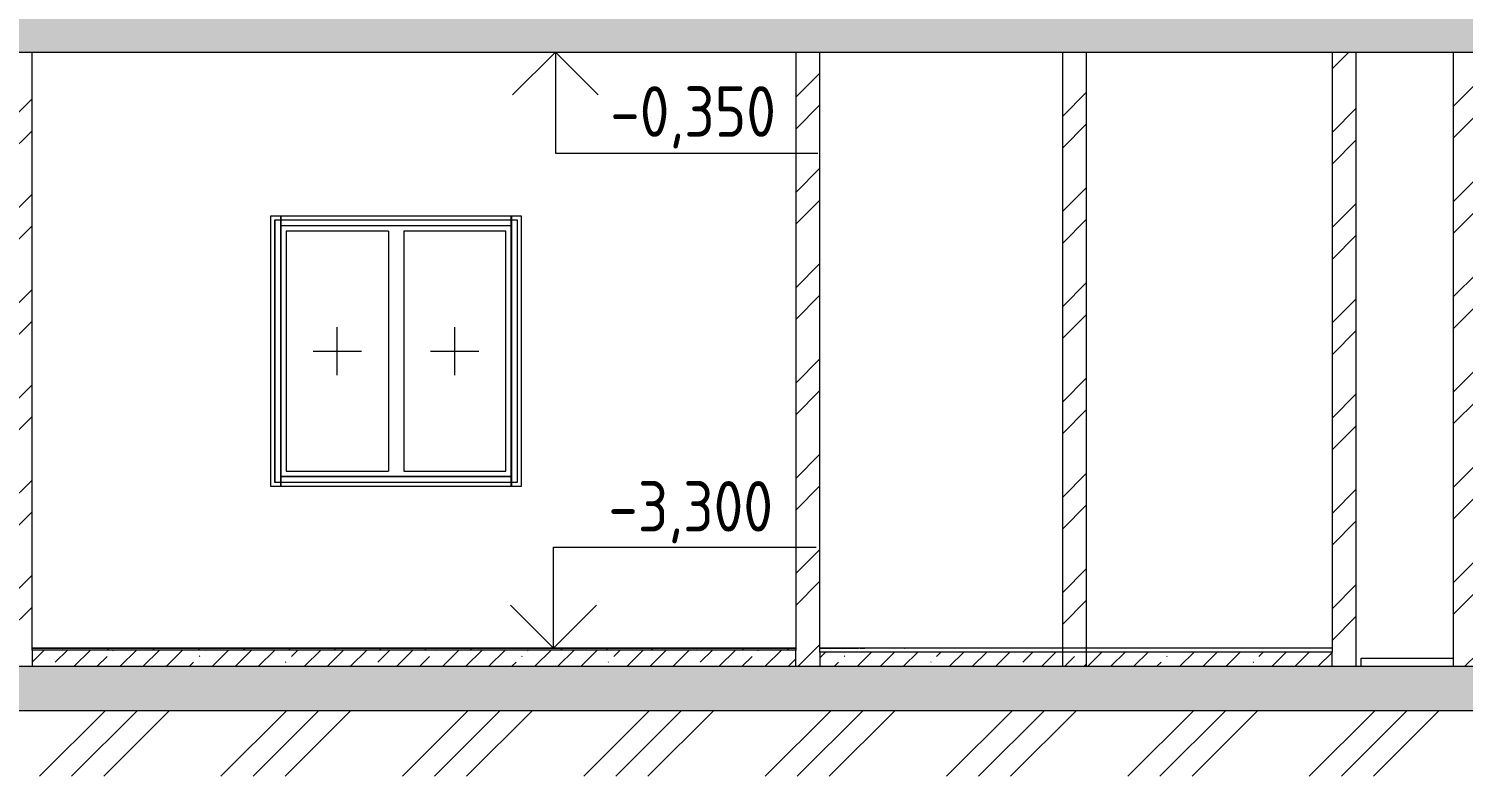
# Model space of a CAD drawing. Header units: millimetres. Extents: x -515342 to 330399, y -224905 to 507333.
# Drawn here: x 91848 to 98951, y 84097 to 87797 of the extents above; entities that cross this region are included whole.
import ezdxf

# ---------------------------------------------------------------- set-up
doc = ezdxf.new("R2010")
doc.units = ezdxf.units.MM
doc.linetypes.add('ASVP_Штриховая_ш2 п1', pattern=[3, 2, -1])
doc.layers.get('0').update_dxf_attribs({"lineweight": 0})
for name, color, linetype, lineweight in [('Аннотация', 7, 'Continuous', 0), ('Витраж', 7, 'Continuous', 0), ('Линии', 7, 'Continuous', 0), ('Окна', 7, 'Continuous', 0), ('Окна открывание', 7, 'Continuous', 0), ('Отметки', 7, 'Continuous', 0), ('Перекрытие', 7, 'Continuous', 0), ('Сантехника', 7, 'Continuous', 0), ('Стены внутренние', 7, 'Continuous', 0), ('Стены перегородки', 7, 'Continuous', 0), ('Узлы', 7, 'Continuous', 0)]:
    doc.layers.add(name, color=color, linetype=linetype, lineweight=lineweight)
doc.styles.add('GOST Common_1', font='', dxfattribs={"width": 0.9, "height": 250})
doc.styles.get('GOST Common_1').set_extended_font_data('GOST Common')
pattern_1 = [(45, (136801.12, 95610.5), (-224.5064, 224.5064), []), (45, (137025.63, 95610.5), (-224.5064, 224.5064), [396.875, -79.375, 3.353, -76.022])]
pattern_2 = [(45, (136801.12, 95610.5), (-235.7317, 235.7317), []), (45, (136958.28, 95610.5), (-235.7317, 235.7317), [])]
pattern_3 = [(45, (136801.12, 95610.5), (-114.04925, 114.04925), []), (45, (136915.17, 95610.5), (-114.04925, 114.04925), [201.613, -40.323, 3.353, -36.97])]

# ---------------------------------------------------------------- blocks, each defined once
blk = doc.blocks.new('Окно_ПВХ_2Створки - АР_Окно_ОП_1200_h_х1300_2ст-V106-О_АР_П_Разрез 1-1')
at = {"layer": 'Окна открывание'}
h = blk.add_hatch(dxfattribs=at)
h.set_pattern_fill('FP_5', color=256, style=0, pattern_type=2)
h.set_pattern_definition([(236.31, (49717.4, 8823.7), (-1777.9963, -3556.002), [641.07, -5769.6]), (236.31, (49752.95, 8717), (-1777.9963, -3556.002), [384.64, -6026.03]), (236.31, (49539.6, 8717), (-1777.9963, -3556.002), [384.64, -6026.03])])
h.paths.add_polyline_path([(4972.4, -2424), (5478.4, -2424), (5478.4, -1236), (4972.4, -1236)])
at = {"layer": 'Окна', "color": 253, "true_color": 0xaaaaaa}
for p, q in [((4916.4, -1180), (4945.4, -1180)), ((4916.4, -1180), (4916.4, -2480)), ((4916.4, -2480), (4916.4, -1180)), ((4916.4, -1180), (4945.4, -1180)), ((4946.4, -1180), (6086.4, -1180)), ((4946.4, -1180), (6086.4, -1180)), ((6087.4, -1180), (6116.4, -1180)), ((6087.4, -1180), (6116.4, -1180)), ((6116.4, -1180), (6116.4, -2480)), ((6116.4, -1180), (6116.4, -2480)), ((5478.4, -1236), (4972.4, -1236)), ((4972.4, -1236), (4972.4, -2424)), ((5478.4, -1236), (5478.4, -2424)), ((5554.4, -1236), (5554.4, -2424)), ((6060.4, -1236), (5554.4, -1236)), ((6060.4, -2424), (6060.4, -1236)), ((4945.4, -2480), (4916.4, -2480)), ((4945.4, -2480), (4916.4, -2480)), ((6086.4, -2480), (4946.4, -2480)), ((6086.4, -2480), (4946.4, -2480)), ((4972.4, -2424), (5478.4, -2424)), ((5554.4, -2424), (6060.4, -2424)), ((6116.4, -2480), (6087.4, -2480)), ((6116.4, -2480), (6087.4, -2480))]:
    blk.add_line(p, q, dxfattribs=at)
at = {"layer": 'Окна открывание', "linetype": 'ASVP_Штриховая_ш2 п1'}
for p, q in [((5225.4, -1950), (5225.4, -1710)), ((5807.4, -1950), (5807.4, -1710)), ((5105.4, -1830), (5345.4, -1830)), ((5687.4, -1830), (5927.4, -1830))]:
    blk.add_line(p, q, dxfattribs=at)
blk = doc.blocks.new('Прямоугольный импост - АР_Откос_Металлический_50х330 Серый Правый-10167311-О_АР_П_Разрез 1-1')
at = {"layer": 'Витраж'}
for p, q in [((45486.4, -1210), (45486.4, -1209)), ((45486.4, -1209), (46626.4, -1209)), ((46626.4, -1210), (45486.4, -1210)), ((46626.4, -1209), (46626.4, -1210))]:
    blk.add_line(p, q, dxfattribs=at)
blk = doc.blocks.new('Прямоугольный импост - АР_Откос_Металлический_50х370 Серый Левый-10167312-О_АР_П_Разрез 1-1')
at = {"layer": 'Витраж'}
for p, q in [((45486.4, -2451), (45486.4, -2450)), ((45486.4, -2450), (46626.4, -2450)), ((46626.4, -2451), (45486.4, -2451)), ((46626.4, -2450), (46626.4, -2451))]:
    blk.add_line(p, q, dxfattribs=at)
blk = doc.blocks.new('Прямоугольный импост - АР_Откос_Металлический_50х330 Серый Правый-10167068-О_АР_П_Разрез 1-1')
at = {"layer": 'Витраж'}
for p, q in [((46626.4, -2500), (46626.4, -1160)), ((46627.4, -1160), (46627.4, -2500))]:
    blk.add_line(p, q, dxfattribs=at)
blk = doc.blocks.new('Прямоугольный импост - АР_Откос_Металлический_50х370 Серый Левый-10167069-О_АР_П_Разрез 1-1')
at = {"layer": 'Витраж'}
for p, q in [((45485.4, -2500), (45485.4, -1160)), ((45486.4, -1160), (45486.4, -2500))]:
    blk.add_line(p, q, dxfattribs=at)
blk = doc.blocks.new('СД_Люблино_Фасады_rvt-1-О_АР_П_Разрез 1-1')
at = {"layer": 'Стены внутренние'}
for p, q in [((4896.4, -1160), (6136.4, -1160)), ((4896.4, -2500), (4896.4, -1160)), ((6136.4, -1160), (6136.4, -2500)), ((6136.4, -2500), (4896.4, -2500))]:
    blk.add_line(p, q, dxfattribs=at)
at = {"layer": 'Витраж', "lineweight": 9}
for name in ['Прямоугольный импост - АР_Откос_Металлический_50х370 Серый Левый-10167069-О_АР_П_Разрез 1-1', 'Прямоугольный импост - АР_Откос_Металлический_50х330 Серый Правый-10167068-О_АР_П_Разрез 1-1', 'Прямоугольный импост - АР_Откос_Металлический_50х330 Серый Правый-10167311-О_АР_П_Разрез 1-1', 'Прямоугольный импост - АР_Откос_Металлический_50х370 Серый Левый-10167312-О_АР_П_Разрез 1-1']:
    blk.add_blockref(name, (-40540, 0), dxfattribs=at)
at = {"layer": 'Окна', "lineweight": 9}
blk.add_blockref('Окно_ПВХ_2Створки - АР_Окно_ОП_1200_h_х1300_2ст-V106-О_АР_П_Разрез 1-1', (0, 0), dxfattribs=at)
blk = doc.blocks.new('2D_Раковина - АР_Сантехнические приборы_Раковина 550х420-10122810-О_АР_П_Разрез 1-1')
at = {"layer": 'Сантехника'}
for p, q in [((7615, -3300), (7760, -3300)), ((7690, -3300), (7690, -3300)), ((7714.6, -3300), (7714.6, -3300)), ((7781, -3300), (7714.6, -3300)), ((7714.6, -3300), (7781, -3300)), ((7796.9, -3300), (7715.6, -3300)), ((7715.6, -3300), (7796.9, -3300)), ((7716.8, -3300), (7716.8, -3300)), ((8033, -3300), (7760, -3300)), ((7982.7, -3300), (7760, -3300)), ((7796.9, -3300), (7805.5, -3300)), ((7805.5, -3300), (7796.9, -3300)), ((7805.6, -3300), (7805.6, -3300)), ((7825, -3300), (7813.4, -3300)), ((7813.4, -3300), (7836.6, -3300)), ((7836.6, -3300), (7825, -3300)), ((7981.6, -3300), (7982.7, -3300)), ((8032.2, -3300), (8033, -3300))]:
    blk.add_line(p, q, dxfattribs=at)
blk = doc.blocks.new('Высотные отметки - Стрелка вниз-5092-О_АР_П_Разрез 1-1')
at = {"layer": 'Аннотация'}
for p, q in [((6005.2, -350), (6605.2, -350)), ((6305.2, -350), (6093.1, -562.1)), ((6305.2, -350), (6305.2, -850)), ((6305.2, -350), (6517.3, -562.1)), ((6305.2, -850), (7605.2, -850))]:
    blk.add_line(p, q, dxfattribs=at)
blk = doc.blocks.new('Высотные отметки - Стрелка вверх-5091-О_АР_П_Разрез 1-1')
at = {"layer": 'Аннотация'}
for p, q in [((-1085.5, 1260), (-2385.5, 1260)), ((-1085.5, 760), (-1085.5, 1260)), ((-1085.5, 760), (-1297.6, 972.1)), ((-1085.5, 760), (-873.4, 972.1)), ((-785.5, 760), (-1385.5, 760))]:
    blk.add_line(p, q, dxfattribs=at)

msp = doc.modelspace()

# ---------------------------------------------------------------- hatches: boundary and pattern name
at = {"layer": 'Перекрытие'}
h = msp.add_hatch(dxfattribs=at)
h.set_pattern_fill('FP_1', color=256, style=0, pattern_type=2)
h.set_pattern_definition(pattern_1)
h.paths.add_polyline_path([(88345.5296, 87681.3929), (189585.5296, 87681.3929), (189585.5296, 87901.3929), (88345.5296, 87901.3929)])
h = msp.add_hatch(dxfattribs=at)
h.set_pattern_fill('FP_1', color=256, style=0, pattern_type=2)
h.set_pattern_definition(pattern_1)
h.paths.add_polyline_path([(94424.1018, 84721.3929), (95645.5296, 84721.3929), (95645.5296, 84729.3929), (91865.5296, 84729.3929), (91865.5296, 84721.3929), (93595.3354, 84721.3929)])
h = msp.add_hatch(dxfattribs=at)
h.set_pattern_fill('FP_19', color=256, style=0, pattern_type=2)
h.set_pattern_definition(pattern_3)
h.paths.add_polyline_path([(94424.1018, 84641.3929), (95645.5296, 84641.3929), (95645.5296, 84721.3929), (91865.5296, 84721.3929), (91865.5296, 84641.3929), (93595.3354, 84641.3929)])
h = msp.add_hatch(dxfattribs=at)
h.set_pattern_fill('FP_19', color=256, style=0, pattern_type=2)
h.set_pattern_definition(pattern_3)
h.paths.add_polyline_path([(95765.5296, 84641.3929), (98300.5296, 84641.3929), (98300.5296, 84711.3929), (95765.5296, 84711.3929)])
h = msp.add_hatch(dxfattribs=at)
h.set_pattern_fill('FP_1', color=256, style=0, pattern_type=2)
h.set_pattern_definition(pattern_1)
h.paths.add_polyline_path([(188903.4654, 84421.3929), (189585.5296, 84421.3929), (189585.5296, 84641.3929), (88345.5296, 84641.3929), (88345.5296, 84421.3929), (185588.4, 84421.3929)])
at = {"layer": 'Стены внутренние'}
h = msp.add_hatch(dxfattribs=at)
h.set_pattern_fill('FP_18', color=256, style=0, pattern_type=2)
h.set_pattern_definition(pattern_2)
h.paths.add_polyline_path([(91865.5296, 84641.3929), (91865.5296, 87681.3929), (91745.5296, 87681.3929), (91745.5296, 84641.3929)])
h = msp.add_hatch(dxfattribs=at)
h.set_pattern_fill('FP_18', color=256, style=0, pattern_type=2)
h.set_pattern_definition(pattern_2)
h.paths.add_polyline_path([(95645.5296, 84641.3929), (95765.5296, 84641.3929), (95765.5296, 87681.3929), (95645.5296, 87681.3929), (95645.5296, 87050.9757)])
h = msp.add_hatch(dxfattribs=at)
h.set_pattern_fill('FP_18', color=256, style=0, pattern_type=2)
h.set_pattern_definition(pattern_2)
h.paths.add_polyline_path([(97085.5296, 84641.3929), (97085.5296, 87681.3929), (96965.5296, 87681.3929), (96965.5296, 84641.3929)])
h = msp.add_hatch(dxfattribs=at)
h.set_pattern_fill('FP_18', color=256, style=0, pattern_type=2)
h.set_pattern_definition(pattern_2)
h.paths.add_polyline_path([(98420.5296, 84641.3929), (98420.5296, 87681.3929), (98300.5296, 87681.3929), (98300.5296, 84641.3929)])
h = msp.add_hatch(dxfattribs=at)
h.set_pattern_fill('FP_18', color=256, style=0, pattern_type=2)
h.set_pattern_definition(pattern_2)
h.paths.add_polyline_path([(99020.5296, 84641.3929), (99020.5296, 87681.3929), (98900.5296, 87681.3929), (98900.5296, 84641.3929)])
at = {"layer": 'Узлы'}
h = msp.add_hatch(dxfattribs=at)
h.set_pattern_fill('FP_24', color=256, style=0, pattern_type=2)
h.set_pattern_definition([(45, (136801.1, 95610.5), (-449.013, 449.013), []), (45, (136959.9, 95610.5), (0, 898.0256), []), (45, (136642.4, 95610.5), (0, 898.0256), [])])
h.paths.add_polyline_path([(140835.0172, 84096.9743), (192218.5308, 84096.9743), (192218.5308, 86651.3929), (191985.5296, 86651.3929), (191985.5296, 84951.3929), (190085.5296, 84951.3929), (190085.5296, 84421.3929), (87850.5296, 84421.3929), (87850.5296, 87031.3929), (87745.5296, 87031.3929), (87745.5296, 88231.3929), (86136.4383, 88231.3929), (86136.4383, 84096.9743), (139177.4845, 84096.9743)])

# ---------------------------------------------------------------- linework, layer by layer
at = {"layer": 'Линии'}
msp.add_line((190085.5296, 84421.3929), (87850.5296, 84421.3929), dxfattribs=at)
at = {"layer": 'Отметки'}
for p, q in [((93892.8899, 87681.3929), (94057.0474, 87681.3929)), ((94057.0474, 87681.3929), (94455.7158, 87681.3929)), ((94284.281, 84731.3929), (94334.1173, 84731.3929)), ((94334.1173, 84731.3929), (94446.2489, 84731.3929))]:
    msp.add_line(p, q, dxfattribs=at)
at = {"layer": 'Перекрытие'}
for p, q in [((88345.5296, 87681.3929), (143415.5296, 87681.3929)), ((95645.5296, 84731.3929), (91865.5296, 84731.3929)), ((95645.5296, 84729.3929), (91865.5296, 84729.3929)), ((91865.5296, 84721.3929), (91865.5296, 84641.3929)), ((95645.5296, 84721.3929), (91865.5296, 84721.3929)), ((95645.5296, 84641.3929), (95645.5296, 84721.3929)), ((98300.5296, 84731.3929), (95765.5296, 84731.3929)), ((95765.5296, 84711.3929), (95765.5296, 84641.3929)), ((98300.5296, 84711.3929), (95765.5296, 84711.3929)), ((98300.5296, 84641.3929), (98300.5296, 84711.3929)), ((88345.5296, 84641.3929), (189585.5296, 84641.3929))]:
    msp.add_line(p, q, dxfattribs=at)
at = {"layer": 'Стены внутренние'}
for p, q in [((98445.5296, 84681.3929), (98900.5296, 84681.3929)), ((98445.5296, 84641.3929), (98445.5296, 84681.3929))]:
    msp.add_line(p, q, dxfattribs=at)
at = {"layer": 'Стены перегородки'}
for p, q in [((91865.5296, 84721.3929), (91865.5296, 87681.3929)), ((95645.5296, 87681.3929), (95645.5296, 84721.3929)), ((95765.5296, 84711.3929), (95765.5296, 87681.3929)), ((96965.5296, 87681.3929), (96965.5296, 84641.3929)), ((97085.5296, 84641.3929), (97085.5296, 87681.3929)), ((98300.5296, 87681.3929), (98300.5296, 84711.3929)), ((98420.5296, 84641.3929), (98420.5296, 87681.3929)), ((98900.5296, 87681.3929), (98900.5296, 84641.3929))]:
    msp.add_line(p, q, dxfattribs=at)

# ---------------------------------------------------------------- block references
msp.add_blockref('СД_Люблино_Фасады_rvt-1-О_АР_П_Разрез 1-1', (88150.5296, 88031.3929))
at = {"layer": 'Аннотация'}
msp.add_blockref('Высотные отметки - Стрелка вниз-5092-О_АР_П_Разрез 1-1', (88150.5296, 88031.3929), dxfattribs=at)
at = {"layer": 'Отметки', "extrusion": (0, 0, -1)}
msp.add_blockref('Высотные отметки - Стрелка вверх-5091-О_АР_П_Разрез 1-1', (-93360.7495, 83971.3929), dxfattribs=at)
at = {"layer": 'Сантехника'}
msp.add_blockref('2D_Раковина - АР_Сантехнические приборы_Раковина 550х420-10122810-О_АР_П_Разрез 1-1', (88150.5296, 88031.3929), dxfattribs=at)

# ---------------------------------------------------------------- texts
at = {"layer": 'Отметки', "char_height": 250, "width": 1028.822569, "attachment_point": 1, "line_spacing_factor": 1.022761, "style": 'GOST Common_1'}
for s, insert in [('-0,350', (94727.0397, 87511.9495)), ('-3,300', (94717.5728, 85558.1))]:
    msp.add_mtext(s, dxfattribs=dict(at, insert=insert))

doc.saveas('drawing.dxf')
